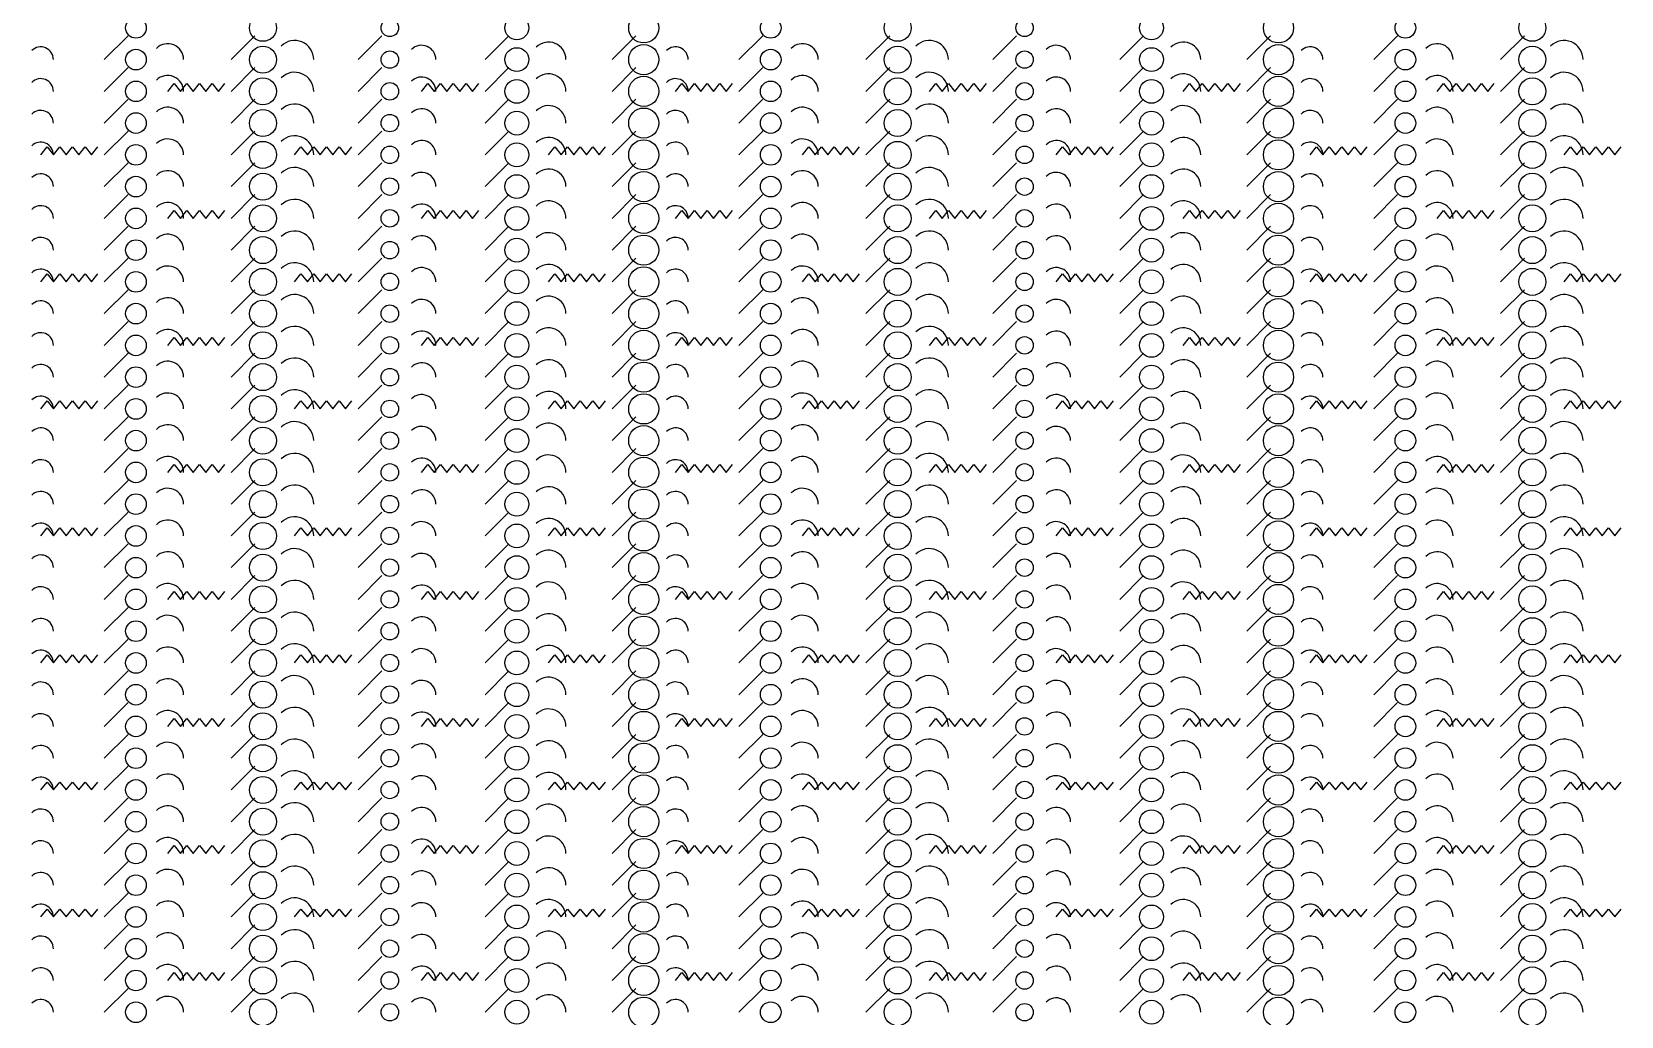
# Model space of a CAD drawing. Extents: x 0 to 1996, y -10 to 19965.
# Drawn here: x 994 to 1996, y 618 to 1238 of the extents above; entities that cross this region are included whole.
import ezdxf

# ---------------------------------------------------------------- set-up
doc = ezdxf.new("R2010")
doc.units = 0

msp = doc.modelspace()

# ---------------------------------------------------------------- linework, layer by layer
for p, q in [((1040, 1220), (1055, 1235)), ((1120, 1220), (1135, 1235)), ((1200, 1220), (1215, 1235)), ((1280, 1220), (1295, 1235)), ((1360, 1220), (1375, 1235)), ((1440, 1220), (1455, 1235)), ((1520, 1220), (1535, 1235)), ((1600, 1220), (1615, 1235)), ((1680, 1220), (1695, 1235)), ((1760, 1220), (1775, 1235)), ((1840, 1220), (1855, 1235)), ((1920, 1220), (1935, 1235)), ((1040, 1200), (1055, 1215)), ((1120, 1200), (1135, 1215)), ((1200, 1200), (1215, 1215)), ((1280, 1200), (1295, 1215)), ((1360, 1200), (1375, 1215)), ((1440, 1200), (1455, 1215)), ((1520, 1200), (1535, 1215)), ((1600, 1200), (1615, 1215)), ((1680, 1200), (1695, 1215)), ((1760, 1200), (1775, 1215)), ((1840, 1200), (1855, 1215)), ((1920, 1200), (1935, 1215)), ((1040, 1180), (1055, 1195)), ((1120, 1180), (1135, 1195)), ((1200, 1180), (1215, 1195)), ((1280, 1180), (1295, 1195)), ((1360, 1180), (1375, 1195)), ((1440, 1180), (1455, 1195)), ((1520, 1180), (1535, 1195)), ((1600, 1180), (1615, 1195)), ((1680, 1180), (1695, 1195)), ((1760, 1180), (1775, 1195)), ((1840, 1180), (1855, 1195)), ((1920, 1180), (1935, 1195)), ((1040, 1160), (1055, 1175)), ((1120, 1160), (1135, 1175)), ((1200, 1160), (1215, 1175)), ((1280, 1160), (1295, 1175)), ((1360, 1160), (1375, 1175)), ((1440, 1160), (1455, 1175)), ((1520, 1160), (1535, 1175)), ((1600, 1160), (1615, 1175)), ((1680, 1160), (1695, 1175)), ((1760, 1160), (1775, 1175)), ((1840, 1160), (1855, 1175)), ((1920, 1160), (1935, 1175)), ((1040, 1140), (1055, 1155)), ((1120, 1140), (1135, 1155)), ((1200, 1140), (1215, 1155)), ((1280, 1140), (1295, 1155)), ((1360, 1140), (1375, 1155)), ((1440, 1140), (1455, 1155)), ((1520, 1140), (1535, 1155)), ((1600, 1140), (1615, 1155)), ((1680, 1140), (1695, 1155)), ((1760, 1140), (1775, 1155)), ((1840, 1140), (1855, 1155)), ((1920, 1140), (1935, 1155)), ((1040, 1120), (1055, 1135)), ((1120, 1120), (1135, 1135)), ((1200, 1120), (1215, 1135)), ((1280, 1120), (1295, 1135)), ((1360, 1120), (1375, 1135)), ((1440, 1120), (1455, 1135)), ((1520, 1120), (1535, 1135)), ((1600, 1120), (1615, 1135)), ((1680, 1120), (1695, 1135)), ((1760, 1120), (1775, 1135)), ((1840, 1120), (1855, 1135)), ((1920, 1120), (1935, 1135)), ((1040, 1100), (1055, 1115)), ((1120, 1100), (1135, 1115)), ((1200, 1100), (1215, 1115)), ((1280, 1100), (1295, 1115)), ((1360, 1100), (1375, 1115)), ((1440, 1100), (1455, 1115)), ((1520, 1100), (1535, 1115)), ((1600, 1100), (1615, 1115)), ((1680, 1100), (1695, 1115)), ((1760, 1100), (1775, 1115)), ((1840, 1100), (1855, 1115)), ((1920, 1100), (1935, 1115)), ((1040, 1080), (1055, 1095)), ((1120, 1080), (1135, 1095)), ((1200, 1080), (1215, 1095)), ((1280, 1080), (1295, 1095)), ((1360, 1080), (1375, 1095)), ((1440, 1080), (1455, 1095)), ((1520, 1080), (1535, 1095)), ((1600, 1080), (1615, 1095)), ((1680, 1080), (1695, 1095)), ((1760, 1080), (1775, 1095)), ((1840, 1080), (1855, 1095)), ((1920, 1080), (1935, 1095)), ((1040, 1060), (1055, 1075)), ((1120, 1060), (1135, 1075)), ((1200, 1060), (1215, 1075)), ((1280, 1060), (1295, 1075)), ((1360, 1060), (1375, 1075)), ((1440, 1060), (1455, 1075)), ((1520, 1060), (1535, 1075)), ((1600, 1060), (1615, 1075)), ((1680, 1060), (1695, 1075)), ((1760, 1060), (1775, 1075)), ((1840, 1060), (1855, 1075)), ((1920, 1060), (1935, 1075)), ((1040, 1040), (1055, 1055)), ((1120, 1040), (1135, 1055)), ((1200, 1040), (1215, 1055)), ((1280, 1040), (1295, 1055)), ((1360, 1040), (1375, 1055)), ((1440, 1040), (1455, 1055)), ((1520, 1040), (1535, 1055)), ((1600, 1040), (1615, 1055)), ((1680, 1040), (1695, 1055)), ((1760, 1040), (1775, 1055)), ((1840, 1040), (1855, 1055)), ((1920, 1040), (1935, 1055)), ((1040, 1020), (1055, 1035)), ((1120, 1020), (1135, 1035)), ((1200, 1020), (1215, 1035)), ((1280, 1020), (1295, 1035)), ((1360, 1020), (1375, 1035)), ((1440, 1020), (1455, 1035)), ((1520, 1020), (1535, 1035)), ((1600, 1020), (1615, 1035)), ((1680, 1020), (1695, 1035)), ((1760, 1020), (1775, 1035)), ((1840, 1020), (1855, 1035)), ((1920, 1020), (1935, 1035)), ((1040, 1000), (1055, 1015)), ((1120, 1000), (1135, 1015)), ((1200, 1000), (1215, 1015)), ((1280, 1000), (1295, 1015)), ((1360, 1000), (1375, 1015)), ((1440, 1000), (1455, 1015)), ((1520, 1000), (1535, 1015)), ((1600, 1000), (1615, 1015)), ((1680, 1000), (1695, 1015)), ((1760, 1000), (1775, 1015)), ((1840, 1000), (1855, 1015)), ((1920, 1000), (1935, 1015)), ((1040, 980), (1055, 995)), ((1120, 980), (1135, 995)), ((1200, 980), (1215, 995)), ((1280, 980), (1295, 995)), ((1360, 980), (1375, 995)), ((1440, 980), (1455, 995)), ((1520, 980), (1535, 995)), ((1600, 980), (1615, 995)), ((1680, 980), (1695, 995)), ((1760, 980), (1775, 995)), ((1840, 980), (1855, 995)), ((1920, 980), (1935, 995)), ((1040, 960), (1055, 975)), ((1120, 960), (1135, 975)), ((1200, 960), (1215, 975)), ((1280, 960), (1295, 975)), ((1360, 960), (1375, 975)), ((1440, 960), (1455, 975)), ((1520, 960), (1535, 975)), ((1600, 960), (1615, 975)), ((1680, 960), (1695, 975)), ((1760, 960), (1775, 975)), ((1840, 960), (1855, 975)), ((1920, 960), (1935, 975)), ((1040, 940), (1055, 955)), ((1120, 940), (1135, 955)), ((1200, 940), (1215, 955)), ((1280, 940), (1295, 955)), ((1360, 940), (1375, 955)), ((1440, 940), (1455, 955)), ((1520, 940), (1535, 955)), ((1600, 940), (1615, 955)), ((1680, 940), (1695, 955)), ((1760, 940), (1775, 955)), ((1840, 940), (1855, 955)), ((1920, 940), (1935, 955)), ((1040, 920), (1055, 935)), ((1120, 920), (1135, 935)), ((1200, 920), (1215, 935)), ((1280, 920), (1295, 935)), ((1360, 920), (1375, 935)), ((1440, 920), (1455, 935)), ((1520, 920), (1535, 935)), ((1600, 920), (1615, 935)), ((1680, 920), (1695, 935)), ((1760, 920), (1775, 935)), ((1840, 920), (1855, 935)), ((1920, 920), (1935, 935)), ((1040, 900), (1055, 915)), ((1120, 900), (1135, 915)), ((1200, 900), (1215, 915)), ((1280, 900), (1295, 915)), ((1360, 900), (1375, 915)), ((1440, 900), (1455, 915)), ((1520, 900), (1535, 915)), ((1600, 900), (1615, 915)), ((1680, 900), (1695, 915)), ((1760, 900), (1775, 915)), ((1840, 900), (1855, 915)), ((1920, 900), (1935, 915)), ((1040, 880), (1055, 895)), ((1120, 880), (1135, 895)), ((1200, 880), (1215, 895)), ((1280, 880), (1295, 895)), ((1360, 880), (1375, 895)), ((1440, 880), (1455, 895)), ((1520, 880), (1535, 895)), ((1600, 880), (1615, 895)), ((1680, 880), (1695, 895)), ((1760, 880), (1775, 895)), ((1840, 880), (1855, 895)), ((1920, 880), (1935, 895)), ((1040, 860), (1055, 875)), ((1120, 860), (1135, 875)), ((1200, 860), (1215, 875)), ((1280, 860), (1295, 875)), ((1360, 860), (1375, 875)), ((1440, 860), (1455, 875)), ((1520, 860), (1535, 875)), ((1600, 860), (1615, 875)), ((1680, 860), (1695, 875)), ((1760, 860), (1775, 875)), ((1840, 860), (1855, 875)), ((1920, 860), (1935, 875)), ((1040, 840), (1055, 855)), ((1120, 840), (1135, 855)), ((1200, 840), (1215, 855)), ((1280, 840), (1295, 855)), ((1360, 840), (1375, 855)), ((1440, 840), (1455, 855)), ((1520, 840), (1535, 855)), ((1600, 840), (1615, 855)), ((1680, 840), (1695, 855)), ((1760, 840), (1775, 855)), ((1840, 840), (1855, 855)), ((1920, 840), (1935, 855)), ((1040, 820), (1055, 835)), ((1120, 820), (1135, 835)), ((1200, 820), (1215, 835)), ((1280, 820), (1295, 835)), ((1360, 820), (1375, 835)), ((1440, 820), (1455, 835)), ((1520, 820), (1535, 835)), ((1600, 820), (1615, 835)), ((1680, 820), (1695, 835)), ((1760, 820), (1775, 835)), ((1840, 820), (1855, 835)), ((1920, 820), (1935, 835)), ((1040, 800), (1055, 815)), ((1120, 800), (1135, 815)), ((1200, 800), (1215, 815)), ((1280, 800), (1295, 815)), ((1360, 800), (1375, 815)), ((1440, 800), (1455, 815)), ((1520, 800), (1535, 815)), ((1600, 800), (1615, 815)), ((1680, 800), (1695, 815)), ((1760, 800), (1775, 815)), ((1840, 800), (1855, 815)), ((1920, 800), (1935, 815)), ((1040, 780), (1055, 795)), ((1120, 780), (1135, 795)), ((1200, 780), (1215, 795)), ((1280, 780), (1295, 795)), ((1360, 780), (1375, 795)), ((1440, 780), (1455, 795)), ((1520, 780), (1535, 795)), ((1600, 780), (1615, 795)), ((1680, 780), (1695, 795)), ((1760, 780), (1775, 795)), ((1840, 780), (1855, 795)), ((1920, 780), (1935, 795)), ((1040, 760), (1055, 775)), ((1120, 760), (1135, 775)), ((1200, 760), (1215, 775)), ((1280, 760), (1295, 775)), ((1360, 760), (1375, 775)), ((1440, 760), (1455, 775)), ((1520, 760), (1535, 775)), ((1600, 760), (1615, 775)), ((1680, 760), (1695, 775)), ((1760, 760), (1775, 775)), ((1840, 760), (1855, 775)), ((1920, 760), (1935, 775)), ((1040, 740), (1055, 755)), ((1120, 740), (1135, 755)), ((1200, 740), (1215, 755)), ((1280, 740), (1295, 755)), ((1360, 740), (1375, 755)), ((1440, 740), (1455, 755)), ((1520, 740), (1535, 755)), ((1600, 740), (1615, 755)), ((1680, 740), (1695, 755)), ((1760, 740), (1775, 755)), ((1840, 740), (1855, 755)), ((1920, 740), (1935, 755)), ((1040, 720), (1055, 735)), ((1120, 720), (1135, 735)), ((1200, 720), (1215, 735)), ((1280, 720), (1295, 735)), ((1360, 720), (1375, 735)), ((1440, 720), (1455, 735)), ((1520, 720), (1535, 735)), ((1600, 720), (1615, 735)), ((1680, 720), (1695, 735)), ((1760, 720), (1775, 735)), ((1840, 720), (1855, 735)), ((1920, 720), (1935, 735)), ((1040, 700), (1055, 715)), ((1120, 700), (1135, 715)), ((1200, 700), (1215, 715)), ((1280, 700), (1295, 715)), ((1360, 700), (1375, 715)), ((1440, 700), (1455, 715)), ((1520, 700), (1535, 715)), ((1600, 700), (1615, 715)), ((1680, 700), (1695, 715)), ((1760, 700), (1775, 715)), ((1840, 700), (1855, 715)), ((1920, 700), (1935, 715)), ((1040, 680), (1055, 695)), ((1120, 680), (1135, 695)), ((1200, 680), (1215, 695)), ((1280, 680), (1295, 695)), ((1360, 680), (1375, 695)), ((1440, 680), (1455, 695)), ((1520, 680), (1535, 695)), ((1600, 680), (1615, 695)), ((1680, 680), (1695, 695)), ((1760, 680), (1775, 695)), ((1840, 680), (1855, 695)), ((1920, 680), (1935, 695)), ((1040, 660), (1055, 675)), ((1120, 660), (1135, 675)), ((1200, 660), (1215, 675)), ((1280, 660), (1295, 675)), ((1360, 660), (1375, 675)), ((1440, 660), (1455, 675)), ((1520, 660), (1535, 675)), ((1600, 660), (1615, 675)), ((1680, 660), (1695, 675)), ((1760, 660), (1775, 675)), ((1840, 660), (1855, 675)), ((1920, 660), (1935, 675)), ((1040, 640), (1055, 655)), ((1120, 640), (1135, 655)), ((1200, 640), (1215, 655)), ((1280, 640), (1295, 655)), ((1360, 640), (1375, 655)), ((1440, 640), (1455, 655)), ((1520, 640), (1535, 655)), ((1600, 640), (1615, 655)), ((1680, 640), (1695, 655)), ((1760, 640), (1775, 655)), ((1840, 640), (1855, 655)), ((1920, 640), (1935, 655)), ((1040, 620), (1055, 635)), ((1120, 620), (1135, 635)), ((1200, 620), (1215, 635)), ((1280, 620), (1295, 635)), ((1360, 620), (1375, 635)), ((1440, 620), (1455, 635)), ((1520, 620), (1535, 635)), ((1600, 620), (1615, 635)), ((1680, 620), (1695, 635)), ((1760, 620), (1775, 635)), ((1840, 620), (1855, 635)), ((1920, 620), (1935, 635))]:
    msp.add_line(p, q)
for points in [[(1080, 1200), (1084, 1205), (1088, 1200), (1092, 1205), (1096, 1200), (1100, 1205), (1104, 1200), (1108, 1205), (1112, 1200), (1116, 1205)], [(1240, 1200), (1244, 1205), (1248, 1200), (1252, 1205), (1256, 1200), (1260, 1205), (1264, 1200), (1268, 1205), (1272, 1200), (1276, 1205)], [(1400, 1200), (1404, 1205), (1408, 1200), (1412, 1205), (1416, 1200), (1420, 1205), (1424, 1200), (1428, 1205), (1432, 1200), (1436, 1205)], [(1560, 1200), (1564, 1205), (1568, 1200), (1572, 1205), (1576, 1200), (1580, 1205), (1584, 1200), (1588, 1205), (1592, 1200), (1596, 1205)], [(1720, 1200), (1724, 1205), (1728, 1200), (1732, 1205), (1736, 1200), (1740, 1205), (1744, 1200), (1748, 1205), (1752, 1200), (1756, 1205)], [(1880, 1200), (1884, 1205), (1888, 1200), (1892, 1205), (1896, 1200), (1900, 1205), (1904, 1200), (1908, 1205), (1912, 1200), (1916, 1205)], [(1000, 1160), (1004, 1165), (1008, 1160), (1012, 1165), (1016, 1160), (1020, 1165), (1024, 1160), (1028, 1165), (1032, 1160), (1036, 1165)], [(1160, 1160), (1164, 1165), (1168, 1160), (1172, 1165), (1176, 1160), (1180, 1165), (1184, 1160), (1188, 1165), (1192, 1160), (1196, 1165)], [(1320, 1160), (1324, 1165), (1328, 1160), (1332, 1165), (1336, 1160), (1340, 1165), (1344, 1160), (1348, 1165), (1352, 1160), (1356, 1165)], [(1480, 1160), (1484, 1165), (1488, 1160), (1492, 1165), (1496, 1160), (1500, 1165), (1504, 1160), (1508, 1165), (1512, 1160), (1516, 1165)], [(1640, 1160), (1644, 1165), (1648, 1160), (1652, 1165), (1656, 1160), (1660, 1165), (1664, 1160), (1668, 1165), (1672, 1160), (1676, 1165)], [(1800, 1160), (1804, 1165), (1808, 1160), (1812, 1165), (1816, 1160), (1820, 1165), (1824, 1160), (1828, 1165), (1832, 1160), (1836, 1165)], [(1960, 1160), (1964, 1165), (1968, 1160), (1972, 1165), (1976, 1160), (1980, 1165), (1984, 1160), (1988, 1165), (1992, 1160), (1996, 1165)], [(1080, 1120), (1084, 1125), (1088, 1120), (1092, 1125), (1096, 1120), (1100, 1125), (1104, 1120), (1108, 1125), (1112, 1120), (1116, 1125)], [(1240, 1120), (1244, 1125), (1248, 1120), (1252, 1125), (1256, 1120), (1260, 1125), (1264, 1120), (1268, 1125), (1272, 1120), (1276, 1125)], [(1400, 1120), (1404, 1125), (1408, 1120), (1412, 1125), (1416, 1120), (1420, 1125), (1424, 1120), (1428, 1125), (1432, 1120), (1436, 1125)], [(1560, 1120), (1564, 1125), (1568, 1120), (1572, 1125), (1576, 1120), (1580, 1125), (1584, 1120), (1588, 1125), (1592, 1120), (1596, 1125)], [(1720, 1120), (1724, 1125), (1728, 1120), (1732, 1125), (1736, 1120), (1740, 1125), (1744, 1120), (1748, 1125), (1752, 1120), (1756, 1125)], [(1880, 1120), (1884, 1125), (1888, 1120), (1892, 1125), (1896, 1120), (1900, 1125), (1904, 1120), (1908, 1125), (1912, 1120), (1916, 1125)], [(1000, 1080), (1004, 1085), (1008, 1080), (1012, 1085), (1016, 1080), (1020, 1085), (1024, 1080), (1028, 1085), (1032, 1080), (1036, 1085)], [(1160, 1080), (1164, 1085), (1168, 1080), (1172, 1085), (1176, 1080), (1180, 1085), (1184, 1080), (1188, 1085), (1192, 1080), (1196, 1085)], [(1320, 1080), (1324, 1085), (1328, 1080), (1332, 1085), (1336, 1080), (1340, 1085), (1344, 1080), (1348, 1085), (1352, 1080), (1356, 1085)], [(1480, 1080), (1484, 1085), (1488, 1080), (1492, 1085), (1496, 1080), (1500, 1085), (1504, 1080), (1508, 1085), (1512, 1080), (1516, 1085)], [(1640, 1080), (1644, 1085), (1648, 1080), (1652, 1085), (1656, 1080), (1660, 1085), (1664, 1080), (1668, 1085), (1672, 1080), (1676, 1085)], [(1800, 1080), (1804, 1085), (1808, 1080), (1812, 1085), (1816, 1080), (1820, 1085), (1824, 1080), (1828, 1085), (1832, 1080), (1836, 1085)], [(1960, 1080), (1964, 1085), (1968, 1080), (1972, 1085), (1976, 1080), (1980, 1085), (1984, 1080), (1988, 1085), (1992, 1080), (1996, 1085)], [(1080, 1040), (1084, 1045), (1088, 1040), (1092, 1045), (1096, 1040), (1100, 1045), (1104, 1040), (1108, 1045), (1112, 1040), (1116, 1045)], [(1240, 1040), (1244, 1045), (1248, 1040), (1252, 1045), (1256, 1040), (1260, 1045), (1264, 1040), (1268, 1045), (1272, 1040), (1276, 1045)], [(1400, 1040), (1404, 1045), (1408, 1040), (1412, 1045), (1416, 1040), (1420, 1045), (1424, 1040), (1428, 1045), (1432, 1040), (1436, 1045)], [(1560, 1040), (1564, 1045), (1568, 1040), (1572, 1045), (1576, 1040), (1580, 1045), (1584, 1040), (1588, 1045), (1592, 1040), (1596, 1045)], [(1720, 1040), (1724, 1045), (1728, 1040), (1732, 1045), (1736, 1040), (1740, 1045), (1744, 1040), (1748, 1045), (1752, 1040), (1756, 1045)], [(1880, 1040), (1884, 1045), (1888, 1040), (1892, 1045), (1896, 1040), (1900, 1045), (1904, 1040), (1908, 1045), (1912, 1040), (1916, 1045)], [(1000, 1000), (1004, 1005), (1008, 1000), (1012, 1005), (1016, 1000), (1020, 1005), (1024, 1000), (1028, 1005), (1032, 1000), (1036, 1005)], [(1160, 1000), (1164, 1005), (1168, 1000), (1172, 1005), (1176, 1000), (1180, 1005), (1184, 1000), (1188, 1005), (1192, 1000), (1196, 1005)], [(1320, 1000), (1324, 1005), (1328, 1000), (1332, 1005), (1336, 1000), (1340, 1005), (1344, 1000), (1348, 1005), (1352, 1000), (1356, 1005)], [(1480, 1000), (1484, 1005), (1488, 1000), (1492, 1005), (1496, 1000), (1500, 1005), (1504, 1000), (1508, 1005), (1512, 1000), (1516, 1005)], [(1640, 1000), (1644, 1005), (1648, 1000), (1652, 1005), (1656, 1000), (1660, 1005), (1664, 1000), (1668, 1005), (1672, 1000), (1676, 1005)], [(1800, 1000), (1804, 1005), (1808, 1000), (1812, 1005), (1816, 1000), (1820, 1005), (1824, 1000), (1828, 1005), (1832, 1000), (1836, 1005)], [(1960, 1000), (1964, 1005), (1968, 1000), (1972, 1005), (1976, 1000), (1980, 1005), (1984, 1000), (1988, 1005), (1992, 1000), (1996, 1005)], [(1080, 960), (1084, 965), (1088, 960), (1092, 965), (1096, 960), (1100, 965), (1104, 960), (1108, 965), (1112, 960), (1116, 965)], [(1240, 960), (1244, 965), (1248, 960), (1252, 965), (1256, 960), (1260, 965), (1264, 960), (1268, 965), (1272, 960), (1276, 965)], [(1400, 960), (1404, 965), (1408, 960), (1412, 965), (1416, 960), (1420, 965), (1424, 960), (1428, 965), (1432, 960), (1436, 965)], [(1560, 960), (1564, 965), (1568, 960), (1572, 965), (1576, 960), (1580, 965), (1584, 960), (1588, 965), (1592, 960), (1596, 965)], [(1720, 960), (1724, 965), (1728, 960), (1732, 965), (1736, 960), (1740, 965), (1744, 960), (1748, 965), (1752, 960), (1756, 965)], [(1880, 960), (1884, 965), (1888, 960), (1892, 965), (1896, 960), (1900, 965), (1904, 960), (1908, 965), (1912, 960), (1916, 965)], [(1000, 920), (1004, 925), (1008, 920), (1012, 925), (1016, 920), (1020, 925), (1024, 920), (1028, 925), (1032, 920), (1036, 925)], [(1160, 920), (1164, 925), (1168, 920), (1172, 925), (1176, 920), (1180, 925), (1184, 920), (1188, 925), (1192, 920), (1196, 925)], [(1320, 920), (1324, 925), (1328, 920), (1332, 925), (1336, 920), (1340, 925), (1344, 920), (1348, 925), (1352, 920), (1356, 925)], [(1480, 920), (1484, 925), (1488, 920), (1492, 925), (1496, 920), (1500, 925), (1504, 920), (1508, 925), (1512, 920), (1516, 925)], [(1640, 920), (1644, 925), (1648, 920), (1652, 925), (1656, 920), (1660, 925), (1664, 920), (1668, 925), (1672, 920), (1676, 925)], [(1800, 920), (1804, 925), (1808, 920), (1812, 925), (1816, 920), (1820, 925), (1824, 920), (1828, 925), (1832, 920), (1836, 925)], [(1960, 920), (1964, 925), (1968, 920), (1972, 925), (1976, 920), (1980, 925), (1984, 920), (1988, 925), (1992, 920), (1996, 925)], [(1080, 880), (1084, 885), (1088, 880), (1092, 885), (1096, 880), (1100, 885), (1104, 880), (1108, 885), (1112, 880), (1116, 885)], [(1240, 880), (1244, 885), (1248, 880), (1252, 885), (1256, 880), (1260, 885), (1264, 880), (1268, 885), (1272, 880), (1276, 885)], [(1400, 880), (1404, 885), (1408, 880), (1412, 885), (1416, 880), (1420, 885), (1424, 880), (1428, 885), (1432, 880), (1436, 885)], [(1560, 880), (1564, 885), (1568, 880), (1572, 885), (1576, 880), (1580, 885), (1584, 880), (1588, 885), (1592, 880), (1596, 885)], [(1720, 880), (1724, 885), (1728, 880), (1732, 885), (1736, 880), (1740, 885), (1744, 880), (1748, 885), (1752, 880), (1756, 885)], [(1880, 880), (1884, 885), (1888, 880), (1892, 885), (1896, 880), (1900, 885), (1904, 880), (1908, 885), (1912, 880), (1916, 885)], [(1000, 840), (1004, 845), (1008, 840), (1012, 845), (1016, 840), (1020, 845), (1024, 840), (1028, 845), (1032, 840), (1036, 845)], [(1160, 840), (1164, 845), (1168, 840), (1172, 845), (1176, 840), (1180, 845), (1184, 840), (1188, 845), (1192, 840), (1196, 845)], [(1320, 840), (1324, 845), (1328, 840), (1332, 845), (1336, 840), (1340, 845), (1344, 840), (1348, 845), (1352, 840), (1356, 845)], [(1480, 840), (1484, 845), (1488, 840), (1492, 845), (1496, 840), (1500, 845), (1504, 840), (1508, 845), (1512, 840), (1516, 845)], [(1640, 840), (1644, 845), (1648, 840), (1652, 845), (1656, 840), (1660, 845), (1664, 840), (1668, 845), (1672, 840), (1676, 845)], [(1800, 840), (1804, 845), (1808, 840), (1812, 845), (1816, 840), (1820, 845), (1824, 840), (1828, 845), (1832, 840), (1836, 845)], [(1960, 840), (1964, 845), (1968, 840), (1972, 845), (1976, 840), (1980, 845), (1984, 840), (1988, 845), (1992, 840), (1996, 845)], [(1080, 800), (1084, 805), (1088, 800), (1092, 805), (1096, 800), (1100, 805), (1104, 800), (1108, 805), (1112, 800), (1116, 805)], [(1240, 800), (1244, 805), (1248, 800), (1252, 805), (1256, 800), (1260, 805), (1264, 800), (1268, 805), (1272, 800), (1276, 805)], [(1400, 800), (1404, 805), (1408, 800), (1412, 805), (1416, 800), (1420, 805), (1424, 800), (1428, 805), (1432, 800), (1436, 805)], [(1560, 800), (1564, 805), (1568, 800), (1572, 805), (1576, 800), (1580, 805), (1584, 800), (1588, 805), (1592, 800), (1596, 805)], [(1720, 800), (1724, 805), (1728, 800), (1732, 805), (1736, 800), (1740, 805), (1744, 800), (1748, 805), (1752, 800), (1756, 805)], [(1880, 800), (1884, 805), (1888, 800), (1892, 805), (1896, 800), (1900, 805), (1904, 800), (1908, 805), (1912, 800), (1916, 805)], [(1000, 760), (1004, 765), (1008, 760), (1012, 765), (1016, 760), (1020, 765), (1024, 760), (1028, 765), (1032, 760), (1036, 765)], [(1160, 760), (1164, 765), (1168, 760), (1172, 765), (1176, 760), (1180, 765), (1184, 760), (1188, 765), (1192, 760), (1196, 765)], [(1320, 760), (1324, 765), (1328, 760), (1332, 765), (1336, 760), (1340, 765), (1344, 760), (1348, 765), (1352, 760), (1356, 765)], [(1480, 760), (1484, 765), (1488, 760), (1492, 765), (1496, 760), (1500, 765), (1504, 760), (1508, 765), (1512, 760), (1516, 765)], [(1640, 760), (1644, 765), (1648, 760), (1652, 765), (1656, 760), (1660, 765), (1664, 760), (1668, 765), (1672, 760), (1676, 765)], [(1800, 760), (1804, 765), (1808, 760), (1812, 765), (1816, 760), (1820, 765), (1824, 760), (1828, 765), (1832, 760), (1836, 765)], [(1960, 760), (1964, 765), (1968, 760), (1972, 765), (1976, 760), (1980, 765), (1984, 760), (1988, 765), (1992, 760), (1996, 765)], [(1080, 720), (1084, 725), (1088, 720), (1092, 725), (1096, 720), (1100, 725), (1104, 720), (1108, 725), (1112, 720), (1116, 725)], [(1240, 720), (1244, 725), (1248, 720), (1252, 725), (1256, 720), (1260, 725), (1264, 720), (1268, 725), (1272, 720), (1276, 725)], [(1400, 720), (1404, 725), (1408, 720), (1412, 725), (1416, 720), (1420, 725), (1424, 720), (1428, 725), (1432, 720), (1436, 725)], [(1560, 720), (1564, 725), (1568, 720), (1572, 725), (1576, 720), (1580, 725), (1584, 720), (1588, 725), (1592, 720), (1596, 725)], [(1720, 720), (1724, 725), (1728, 720), (1732, 725), (1736, 720), (1740, 725), (1744, 720), (1748, 725), (1752, 720), (1756, 725)], [(1880, 720), (1884, 725), (1888, 720), (1892, 725), (1896, 720), (1900, 725), (1904, 720), (1908, 725), (1912, 720), (1916, 725)], [(1000, 680), (1004, 685), (1008, 680), (1012, 685), (1016, 680), (1020, 685), (1024, 680), (1028, 685), (1032, 680), (1036, 685)], [(1160, 680), (1164, 685), (1168, 680), (1172, 685), (1176, 680), (1180, 685), (1184, 680), (1188, 685), (1192, 680), (1196, 685)], [(1320, 680), (1324, 685), (1328, 680), (1332, 685), (1336, 680), (1340, 685), (1344, 680), (1348, 685), (1352, 680), (1356, 685)], [(1480, 680), (1484, 685), (1488, 680), (1492, 685), (1496, 680), (1500, 685), (1504, 680), (1508, 685), (1512, 680), (1516, 685)], [(1640, 680), (1644, 685), (1648, 680), (1652, 685), (1656, 680), (1660, 685), (1664, 680), (1668, 685), (1672, 680), (1676, 685)], [(1800, 680), (1804, 685), (1808, 680), (1812, 685), (1816, 680), (1820, 685), (1824, 680), (1828, 685), (1832, 680), (1836, 685)], [(1960, 680), (1964, 685), (1968, 680), (1972, 685), (1976, 680), (1980, 685), (1984, 680), (1988, 685), (1992, 680), (1996, 685)], [(1080, 640), (1084, 645), (1088, 640), (1092, 645), (1096, 640), (1100, 645), (1104, 640), (1108, 645), (1112, 640), (1116, 645)], [(1240, 640), (1244, 645), (1248, 640), (1252, 645), (1256, 640), (1260, 645), (1264, 640), (1268, 645), (1272, 640), (1276, 645)], [(1400, 640), (1404, 645), (1408, 640), (1412, 645), (1416, 640), (1420, 645), (1424, 640), (1428, 645), (1432, 640), (1436, 645)], [(1560, 640), (1564, 645), (1568, 640), (1572, 645), (1576, 640), (1580, 645), (1584, 640), (1588, 645), (1592, 640), (1596, 645)], [(1720, 640), (1724, 645), (1728, 640), (1732, 645), (1736, 640), (1740, 645), (1744, 640), (1748, 645), (1752, 640), (1756, 645)], [(1880, 640), (1884, 645), (1888, 640), (1892, 645), (1896, 640), (1900, 645), (1904, 640), (1908, 645), (1912, 640), (1916, 645)]]:
    msp.add_lwpolyline(points)
for centre, radius in [((1060, 1240), 6.5), ((1140, 1240), 8.5), ((1220, 1240), 5.5), ((1300, 1240), 7.5), ((1380, 1240), 9.5), ((1460, 1240), 6.5), ((1540, 1240), 8.5), ((1620, 1240), 5.5), ((1700, 1240), 7.5), ((1780, 1240), 9.5), ((1860, 1240), 6.5), ((1940, 1240), 8.5), ((1060, 1220), 6.5), ((1140, 1220), 8.5), ((1220, 1220), 5.5), ((1300, 1220), 7.5), ((1380, 1220), 9.5), ((1460, 1220), 6.5), ((1540, 1220), 8.5), ((1620, 1220), 5.5), ((1700, 1220), 7.5), ((1780, 1220), 9.5), ((1860, 1220), 6.5), ((1940, 1220), 8.5), ((1060, 1200), 6.5), ((1140, 1200), 8.5), ((1220, 1200), 5.5), ((1300, 1200), 7.5), ((1380, 1200), 9.5), ((1460, 1200), 6.5), ((1540, 1200), 8.5), ((1620, 1200), 5.5), ((1700, 1200), 7.5), ((1780, 1200), 9.5), ((1860, 1200), 6.5), ((1940, 1200), 8.5), ((1060, 1180), 6.5), ((1140, 1180), 8.5), ((1220, 1180), 5.5), ((1300, 1180), 7.5), ((1380, 1180), 9.5), ((1460, 1180), 6.5), ((1540, 1180), 8.5), ((1620, 1180), 5.5), ((1700, 1180), 7.5), ((1780, 1180), 9.5), ((1860, 1180), 6.5), ((1940, 1180), 8.5), ((1060, 1160), 6.5), ((1140, 1160), 8.5), ((1220, 1160), 5.5), ((1300, 1160), 7.5), ((1380, 1160), 9.5), ((1460, 1160), 6.5), ((1540, 1160), 8.5), ((1620, 1160), 5.5), ((1700, 1160), 7.5), ((1780, 1160), 9.5), ((1860, 1160), 6.5), ((1940, 1160), 8.5), ((1060, 1140), 6.5), ((1140, 1140), 8.5), ((1220, 1140), 5.5), ((1300, 1140), 7.5), ((1380, 1140), 9.5), ((1460, 1140), 6.5), ((1540, 1140), 8.5), ((1620, 1140), 5.5), ((1700, 1140), 7.5), ((1780, 1140), 9.5), ((1860, 1140), 6.5), ((1940, 1140), 8.5), ((1060, 1120), 6.5), ((1140, 1120), 8.5), ((1220, 1120), 5.5), ((1300, 1120), 7.5), ((1380, 1120), 9.5), ((1460, 1120), 6.5), ((1540, 1120), 8.5), ((1620, 1120), 5.5), ((1700, 1120), 7.5), ((1780, 1120), 9.5), ((1860, 1120), 6.5), ((1940, 1120), 8.5), ((1060, 1100), 6.5), ((1140, 1100), 8.5), ((1220, 1100), 5.5), ((1300, 1100), 7.5), ((1380, 1100), 9.5), ((1460, 1100), 6.5), ((1540, 1100), 8.5), ((1620, 1100), 5.5), ((1700, 1100), 7.5), ((1780, 1100), 9.5), ((1860, 1100), 6.5), ((1940, 1100), 8.5), ((1060, 1080), 6.5), ((1140, 1080), 8.5), ((1220, 1080), 5.5), ((1300, 1080), 7.5), ((1380, 1080), 9.5), ((1460, 1080), 6.5), ((1540, 1080), 8.5), ((1620, 1080), 5.5), ((1700, 1080), 7.5), ((1780, 1080), 9.5), ((1860, 1080), 6.5), ((1940, 1080), 8.5), ((1060, 1060), 6.5), ((1140, 1060), 8.5), ((1220, 1060), 5.5), ((1300, 1060), 7.5), ((1380, 1060), 9.5), ((1460, 1060), 6.5), ((1540, 1060), 8.5), ((1620, 1060), 5.5), ((1700, 1060), 7.5), ((1780, 1060), 9.5), ((1860, 1060), 6.5), ((1940, 1060), 8.5), ((1060, 1040), 6.5), ((1140, 1040), 8.5), ((1220, 1040), 5.5), ((1300, 1040), 7.5), ((1380, 1040), 9.5), ((1460, 1040), 6.5), ((1540, 1040), 8.5), ((1620, 1040), 5.5), ((1700, 1040), 7.5), ((1780, 1040), 9.5), ((1860, 1040), 6.5), ((1940, 1040), 8.5), ((1060, 1020), 6.5), ((1140, 1020), 8.5), ((1220, 1020), 5.5), ((1300, 1020), 7.5), ((1380, 1020), 9.5), ((1460, 1020), 6.5), ((1540, 1020), 8.5), ((1620, 1020), 5.5), ((1700, 1020), 7.5), ((1780, 1020), 9.5), ((1860, 1020), 6.5), ((1940, 1020), 8.5), ((1060, 1000), 6.5), ((1140, 1000), 8.5), ((1220, 1000), 5.5), ((1300, 1000), 7.5), ((1380, 1000), 9.5), ((1460, 1000), 6.5), ((1540, 1000), 8.5), ((1620, 1000), 5.5), ((1700, 1000), 7.5), ((1780, 1000), 9.5), ((1860, 1000), 6.5), ((1940, 1000), 8.5), ((1060, 980), 6.5), ((1140, 980), 8.5), ((1220, 980), 5.5), ((1300, 980), 7.5), ((1380, 980), 9.5), ((1460, 980), 6.5), ((1540, 980), 8.5), ((1620, 980), 5.5), ((1700, 980), 7.5), ((1780, 980), 9.5), ((1860, 980), 6.5), ((1940, 980), 8.5), ((1060, 960), 6.5), ((1140, 960), 8.5), ((1220, 960), 5.5), ((1300, 960), 7.5), ((1380, 960), 9.5), ((1460, 960), 6.5), ((1540, 960), 8.5), ((1620, 960), 5.5), ((1700, 960), 7.5), ((1780, 960), 9.5), ((1860, 960), 6.5), ((1940, 960), 8.5), ((1060, 940), 6.5), ((1140, 940), 8.5), ((1220, 940), 5.5), ((1300, 940), 7.5), ((1380, 940), 9.5), ((1460, 940), 6.5), ((1540, 940), 8.5), ((1620, 940), 5.5), ((1700, 940), 7.5), ((1780, 940), 9.5), ((1860, 940), 6.5), ((1940, 940), 8.5), ((1060, 920), 6.5), ((1140, 920), 8.5), ((1220, 920), 5.5), ((1300, 920), 7.5), ((1380, 920), 9.5), ((1460, 920), 6.5), ((1540, 920), 8.5), ((1620, 920), 5.5), ((1700, 920), 7.5), ((1780, 920), 9.5), ((1860, 920), 6.5), ((1940, 920), 8.5), ((1060, 900), 6.5), ((1140, 900), 8.5), ((1220, 900), 5.5), ((1300, 900), 7.5), ((1380, 900), 9.5), ((1460, 900), 6.5), ((1540, 900), 8.5), ((1620, 900), 5.5), ((1700, 900), 7.5), ((1780, 900), 9.5), ((1860, 900), 6.5), ((1940, 900), 8.5), ((1060, 880), 6.5), ((1140, 880), 8.5), ((1220, 880), 5.5), ((1300, 880), 7.5), ((1380, 880), 9.5), ((1460, 880), 6.5), ((1540, 880), 8.5), ((1620, 880), 5.5), ((1700, 880), 7.5), ((1780, 880), 9.5), ((1860, 880), 6.5), ((1940, 880), 8.5), ((1060, 860), 6.5), ((1140, 860), 8.5), ((1220, 860), 5.5), ((1300, 860), 7.5), ((1380, 860), 9.5), ((1460, 860), 6.5), ((1540, 860), 8.5), ((1620, 860), 5.5), ((1700, 860), 7.5), ((1780, 860), 9.5), ((1860, 860), 6.5), ((1940, 860), 8.5), ((1060, 840), 6.5), ((1140, 840), 8.5), ((1220, 840), 5.5), ((1300, 840), 7.5), ((1380, 840), 9.5), ((1460, 840), 6.5), ((1540, 840), 8.5), ((1620, 840), 5.5), ((1700, 840), 7.5), ((1780, 840), 9.5), ((1860, 840), 6.5), ((1940, 840), 8.5), ((1060, 820), 6.5), ((1140, 820), 8.5), ((1220, 820), 5.5), ((1300, 820), 7.5), ((1380, 820), 9.5), ((1460, 820), 6.5), ((1540, 820), 8.5), ((1620, 820), 5.5), ((1700, 820), 7.5), ((1780, 820), 9.5), ((1860, 820), 6.5), ((1940, 820), 8.5), ((1060, 800), 6.5), ((1140, 800), 8.5), ((1220, 800), 5.5), ((1300, 800), 7.5), ((1380, 800), 9.5), ((1460, 800), 6.5), ((1540, 800), 8.5), ((1620, 800), 5.5), ((1700, 800), 7.5), ((1780, 800), 9.5), ((1860, 800), 6.5), ((1940, 800), 8.5), ((1060, 780), 6.5), ((1140, 780), 8.5), ((1220, 780), 5.5), ((1300, 780), 7.5), ((1380, 780), 9.5), ((1460, 780), 6.5), ((1540, 780), 8.5), ((1620, 780), 5.5), ((1700, 780), 7.5), ((1780, 780), 9.5), ((1860, 780), 6.5), ((1940, 780), 8.5), ((1060, 760), 6.5), ((1140, 760), 8.5), ((1220, 760), 5.5), ((1300, 760), 7.5), ((1380, 760), 9.5), ((1460, 760), 6.5), ((1540, 760), 8.5), ((1620, 760), 5.5), ((1700, 760), 7.5), ((1780, 760), 9.5), ((1860, 760), 6.5), ((1940, 760), 8.5), ((1060, 740), 6.5), ((1140, 740), 8.5), ((1220, 740), 5.5), ((1300, 740), 7.5), ((1380, 740), 9.5), ((1460, 740), 6.5), ((1540, 740), 8.5), ((1620, 740), 5.5), ((1700, 740), 7.5), ((1780, 740), 9.5), ((1860, 740), 6.5), ((1940, 740), 8.5), ((1060, 720), 6.5), ((1140, 720), 8.5), ((1220, 720), 5.5), ((1300, 720), 7.5), ((1380, 720), 9.5), ((1460, 720), 6.5), ((1540, 720), 8.5), ((1620, 720), 5.5), ((1700, 720), 7.5), ((1780, 720), 9.5), ((1860, 720), 6.5), ((1940, 720), 8.5), ((1060, 700), 6.5), ((1140, 700), 8.5), ((1220, 700), 5.5), ((1300, 700), 7.5), ((1380, 700), 9.5), ((1460, 700), 6.5), ((1540, 700), 8.5), ((1620, 700), 5.5), ((1700, 700), 7.5), ((1780, 700), 9.5), ((1860, 700), 6.5), ((1940, 700), 8.5), ((1060, 680), 6.5), ((1140, 680), 8.5), ((1220, 680), 5.5), ((1300, 680), 7.5), ((1380, 680), 9.5), ((1460, 680), 6.5), ((1540, 680), 8.5), ((1620, 680), 5.5), ((1700, 680), 7.5), ((1780, 680), 9.5), ((1860, 680), 6.5), ((1940, 680), 8.5), ((1060, 660), 6.5), ((1140, 660), 8.5), ((1220, 660), 5.5), ((1300, 660), 7.5), ((1380, 660), 9.5), ((1460, 660), 6.5), ((1540, 660), 8.5), ((1620, 660), 5.5), ((1700, 660), 7.5), ((1780, 660), 9.5), ((1860, 660), 6.5), ((1940, 660), 8.5), ((1060, 640), 6.5), ((1140, 640), 8.5), ((1220, 640), 5.5), ((1300, 640), 7.5), ((1380, 640), 9.5), ((1460, 640), 6.5), ((1540, 640), 8.5), ((1620, 640), 5.5), ((1700, 640), 7.5), ((1780, 640), 9.5), ((1860, 640), 6.5), ((1940, 640), 8.5), ((1060, 620), 6.5), ((1140, 620), 8.5), ((1220, 620), 5.5), ((1300, 620), 7.5), ((1380, 620), 9.5), ((1460, 620), 6.5), ((1540, 620), 8.5), ((1620, 620), 5.5), ((1700, 620), 7.5), ((1780, 620), 9.5), ((1860, 620), 6.5), ((1940, 620), 8.5)]:
    msp.add_circle(centre, radius)
for centre, radius in [((1000, 1220), 8), ((1080, 1220), 10), ((1160, 1220), 12), ((1240, 1220), 9), ((1320, 1220), 11), ((1400, 1220), 8), ((1480, 1220), 10), ((1560, 1220), 12), ((1640, 1220), 9), ((1720, 1220), 11), ((1800, 1220), 8), ((1880, 1220), 10), ((1960, 1220), 12), ((1000, 1200), 8), ((1080, 1200), 10), ((1160, 1200), 12), ((1240, 1200), 9), ((1320, 1200), 11), ((1400, 1200), 8), ((1480, 1200), 10), ((1560, 1200), 12), ((1640, 1200), 9), ((1720, 1200), 11), ((1800, 1200), 8), ((1880, 1200), 10), ((1960, 1200), 12), ((1160, 1180), 12), ((1560, 1180), 12), ((1960, 1180), 12), ((1000, 1180), 8), ((1080, 1180), 10), ((1240, 1180), 9), ((1320, 1180), 11), ((1400, 1180), 8), ((1480, 1180), 10), ((1640, 1180), 9), ((1720, 1180), 11), ((1800, 1180), 8), ((1880, 1180), 10), ((1160, 1160), 12), ((1560, 1160), 12), ((1960, 1160), 12), ((1000, 1160), 8), ((1080, 1160), 10), ((1240, 1160), 9), ((1320, 1160), 11), ((1400, 1160), 8), ((1480, 1160), 10), ((1640, 1160), 9), ((1720, 1160), 11), ((1800, 1160), 8), ((1880, 1160), 10), ((1160, 1140), 12), ((1560, 1140), 12), ((1960, 1140), 12), ((1000, 1140), 8), ((1080, 1140), 10), ((1240, 1140), 9), ((1320, 1140), 11), ((1400, 1140), 8), ((1480, 1140), 10), ((1640, 1140), 9), ((1720, 1140), 11), ((1800, 1140), 8), ((1880, 1140), 10), ((1160, 1120), 12), ((1560, 1120), 12), ((1960, 1120), 12), ((1000, 1120), 8), ((1080, 1120), 10), ((1240, 1120), 9), ((1320, 1120), 11), ((1400, 1120), 8), ((1480, 1120), 10), ((1640, 1120), 9), ((1720, 1120), 11), ((1800, 1120), 8), ((1880, 1120), 10), ((1160, 1100), 12), ((1560, 1100), 12), ((1960, 1100), 12), ((1000, 1100), 8), ((1080, 1100), 10), ((1240, 1100), 9), ((1320, 1100), 11), ((1400, 1100), 8), ((1480, 1100), 10), ((1640, 1100), 9), ((1720, 1100), 11), ((1800, 1100), 8), ((1880, 1100), 10), ((1160, 1080), 12), ((1560, 1080), 12), ((1960, 1080), 12), ((1000, 1080), 8), ((1080, 1080), 10), ((1240, 1080), 9), ((1320, 1080), 11), ((1400, 1080), 8), ((1480, 1080), 10), ((1640, 1080), 9), ((1720, 1080), 11), ((1800, 1080), 8), ((1880, 1080), 10), ((1160, 1060), 12), ((1560, 1060), 12), ((1960, 1060), 12), ((1000, 1060), 8), ((1080, 1060), 10), ((1240, 1060), 9), ((1320, 1060), 11), ((1400, 1060), 8), ((1480, 1060), 10), ((1640, 1060), 9), ((1720, 1060), 11), ((1800, 1060), 8), ((1880, 1060), 10), ((1160, 1040), 12), ((1560, 1040), 12), ((1960, 1040), 12), ((1000, 1040), 8), ((1080, 1040), 10), ((1240, 1040), 9), ((1320, 1040), 11), ((1400, 1040), 8), ((1480, 1040), 10), ((1640, 1040), 9), ((1720, 1040), 11), ((1800, 1040), 8), ((1880, 1040), 10), ((1160, 1020), 12), ((1560, 1020), 12), ((1960, 1020), 12), ((1000, 1020), 8), ((1080, 1020), 10), ((1240, 1020), 9), ((1320, 1020), 11), ((1400, 1020), 8), ((1480, 1020), 10), ((1640, 1020), 9), ((1720, 1020), 11), ((1800, 1020), 8), ((1880, 1020), 10), ((1160, 1000), 12), ((1560, 1000), 12), ((1960, 1000), 12), ((1000, 1000), 8), ((1080, 1000), 10), ((1240, 1000), 9), ((1320, 1000), 11), ((1400, 1000), 8), ((1480, 1000), 10), ((1640, 1000), 9), ((1720, 1000), 11), ((1800, 1000), 8), ((1880, 1000), 10), ((1160, 980), 12), ((1560, 980), 12), ((1960, 980), 12), ((1000, 980), 8), ((1080, 980), 10), ((1240, 980), 9), ((1320, 980), 11), ((1400, 980), 8), ((1480, 980), 10), ((1640, 980), 9), ((1720, 980), 11), ((1800, 980), 8), ((1880, 980), 10), ((1160, 960), 12), ((1560, 960), 12), ((1960, 960), 12), ((1000, 960), 8), ((1080, 960), 10), ((1240, 960), 9), ((1320, 960), 11), ((1400, 960), 8), ((1480, 960), 10), ((1640, 960), 9), ((1720, 960), 11), ((1800, 960), 8), ((1880, 960), 10), ((1160, 940), 12), ((1560, 940), 12), ((1960, 940), 12), ((1000, 940), 8), ((1080, 940), 10), ((1240, 940), 9), ((1320, 940), 11), ((1400, 940), 8), ((1480, 940), 10), ((1640, 940), 9), ((1720, 940), 11), ((1800, 940), 8), ((1880, 940), 10), ((1160, 920), 12), ((1560, 920), 12), ((1960, 920), 12), ((1000, 920), 8), ((1080, 920), 10), ((1240, 920), 9), ((1320, 920), 11), ((1400, 920), 8), ((1480, 920), 10), ((1640, 920), 9), ((1720, 920), 11), ((1800, 920), 8), ((1880, 920), 10), ((1160, 900), 12), ((1560, 900), 12), ((1960, 900), 12), ((1000, 900), 8), ((1080, 900), 10), ((1240, 900), 9), ((1320, 900), 11), ((1400, 900), 8), ((1480, 900), 10), ((1640, 900), 9), ((1720, 900), 11), ((1800, 900), 8), ((1880, 900), 10), ((1160, 880), 12), ((1560, 880), 12), ((1960, 880), 12), ((1000, 880), 8), ((1080, 880), 10), ((1240, 880), 9), ((1320, 880), 11), ((1400, 880), 8), ((1480, 880), 10), ((1640, 880), 9), ((1720, 880), 11), ((1800, 880), 8), ((1880, 880), 10), ((1160, 860), 12), ((1560, 860), 12), ((1960, 860), 12), ((1000, 860), 8), ((1080, 860), 10), ((1240, 860), 9), ((1320, 860), 11), ((1400, 860), 8), ((1480, 860), 10), ((1640, 860), 9), ((1720, 860), 11), ((1800, 860), 8), ((1880, 860), 10), ((1160, 840), 12), ((1560, 840), 12), ((1960, 840), 12), ((1000, 840), 8), ((1080, 840), 10), ((1240, 840), 9), ((1320, 840), 11), ((1400, 840), 8), ((1480, 840), 10), ((1640, 840), 9), ((1720, 840), 11), ((1800, 840), 8), ((1880, 840), 10), ((1160, 820), 12), ((1560, 820), 12), ((1960, 820), 12), ((1000, 820), 8), ((1080, 820), 10), ((1240, 820), 9), ((1320, 820), 11), ((1400, 820), 8), ((1480, 820), 10), ((1640, 820), 9), ((1720, 820), 11), ((1800, 820), 8), ((1880, 820), 10), ((1160, 800), 12), ((1560, 800), 12), ((1960, 800), 12), ((1000, 800), 8), ((1080, 800), 10), ((1240, 800), 9), ((1320, 800), 11), ((1400, 800), 8), ((1480, 800), 10), ((1640, 800), 9), ((1720, 800), 11), ((1800, 800), 8), ((1880, 800), 10), ((1160, 780), 12), ((1560, 780), 12), ((1960, 780), 12), ((1000, 780), 8), ((1080, 780), 10), ((1240, 780), 9), ((1320, 780), 11), ((1400, 780), 8), ((1480, 780), 10), ((1640, 780), 9), ((1720, 780), 11), ((1800, 780), 8), ((1880, 780), 10), ((1160, 760), 12), ((1560, 760), 12), ((1960, 760), 12), ((1000, 760), 8), ((1080, 760), 10), ((1240, 760), 9), ((1320, 760), 11), ((1400, 760), 8), ((1480, 760), 10), ((1640, 760), 9), ((1720, 760), 11), ((1800, 760), 8), ((1880, 760), 10), ((1160, 740), 12), ((1560, 740), 12), ((1960, 740), 12), ((1000, 740), 8), ((1080, 740), 10), ((1240, 740), 9), ((1320, 740), 11), ((1400, 740), 8), ((1480, 740), 10), ((1640, 740), 9), ((1720, 740), 11), ((1800, 740), 8), ((1880, 740), 10), ((1160, 720), 12), ((1560, 720), 12), ((1960, 720), 12), ((1000, 720), 8), ((1080, 720), 10), ((1240, 720), 9), ((1320, 720), 11), ((1400, 720), 8), ((1480, 720), 10), ((1640, 720), 9), ((1720, 720), 11), ((1800, 720), 8), ((1880, 720), 10), ((1160, 700), 12), ((1560, 700), 12), ((1960, 700), 12), ((1000, 700), 8), ((1080, 700), 10), ((1240, 700), 9), ((1320, 700), 11), ((1400, 700), 8), ((1480, 700), 10), ((1640, 700), 9), ((1720, 700), 11), ((1800, 700), 8), ((1880, 700), 10), ((1160, 680), 12), ((1560, 680), 12), ((1960, 680), 12), ((1000, 680), 8), ((1080, 680), 10), ((1240, 680), 9), ((1320, 680), 11), ((1400, 680), 8), ((1480, 680), 10), ((1640, 680), 9), ((1720, 680), 11), ((1800, 680), 8), ((1880, 680), 10), ((1160, 660), 12), ((1560, 660), 12), ((1960, 660), 12), ((1000, 660), 8), ((1080, 660), 10), ((1240, 660), 9), ((1320, 660), 11), ((1400, 660), 8), ((1480, 660), 10), ((1640, 660), 9), ((1720, 660), 11), ((1800, 660), 8), ((1880, 660), 10), ((1160, 640), 12), ((1560, 640), 12), ((1960, 640), 12), ((1000, 640), 8), ((1080, 640), 10), ((1240, 640), 9), ((1320, 640), 11), ((1400, 640), 8), ((1480, 640), 10), ((1640, 640), 9), ((1720, 640), 11), ((1800, 640), 8), ((1880, 640), 10), ((1160, 620), 12), ((1560, 620), 12), ((1960, 620), 12), ((1000, 620), 8), ((1080, 620), 10), ((1240, 620), 9), ((1320, 620), 11), ((1400, 620), 8), ((1480, 620), 10), ((1640, 620), 9), ((1720, 620), 11), ((1800, 620), 8), ((1880, 620), 10)]:
    msp.add_arc(centre, radius, 0, 135)

doc.saveas('drawing.dxf')
